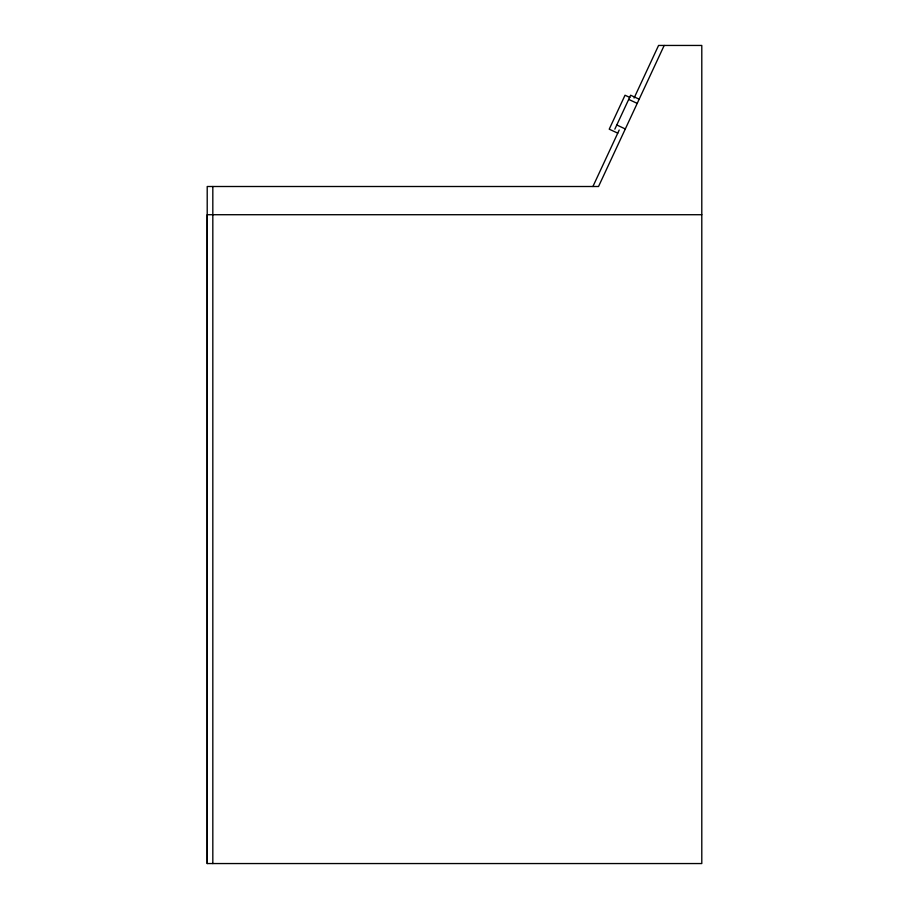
<?xml version="1.0" encoding="UTF-8"?>
<svg xmlns="http://www.w3.org/2000/svg" width="909" height="909" viewBox="0 0 909 909"><rect width="100%" height="100%" fill="white"/><g stroke="black" fill="none" stroke-linecap="round" stroke-linejoin="round"><path stroke-width="1.36" d="M634.096 98.024L658.571 45.45L701.793 45.45L701.793 863.55L207.207 863.55L207.207 214.717L701.793 214.717M614.836 129.18L630.641 95.229L639.163 99.195M592.918 186.504L619.211 130.021M664.184 45.45L598.531 186.504L207.207 186.504L207.207 863.55M629.903 97.49L625.028 95.229L609.223 129.18L617.756 133.146M628.687 99.411L637.22 103.376M616.791 124.987L625.312 128.953M212.82 186.504L212.82 863.55"/></g></svg>
